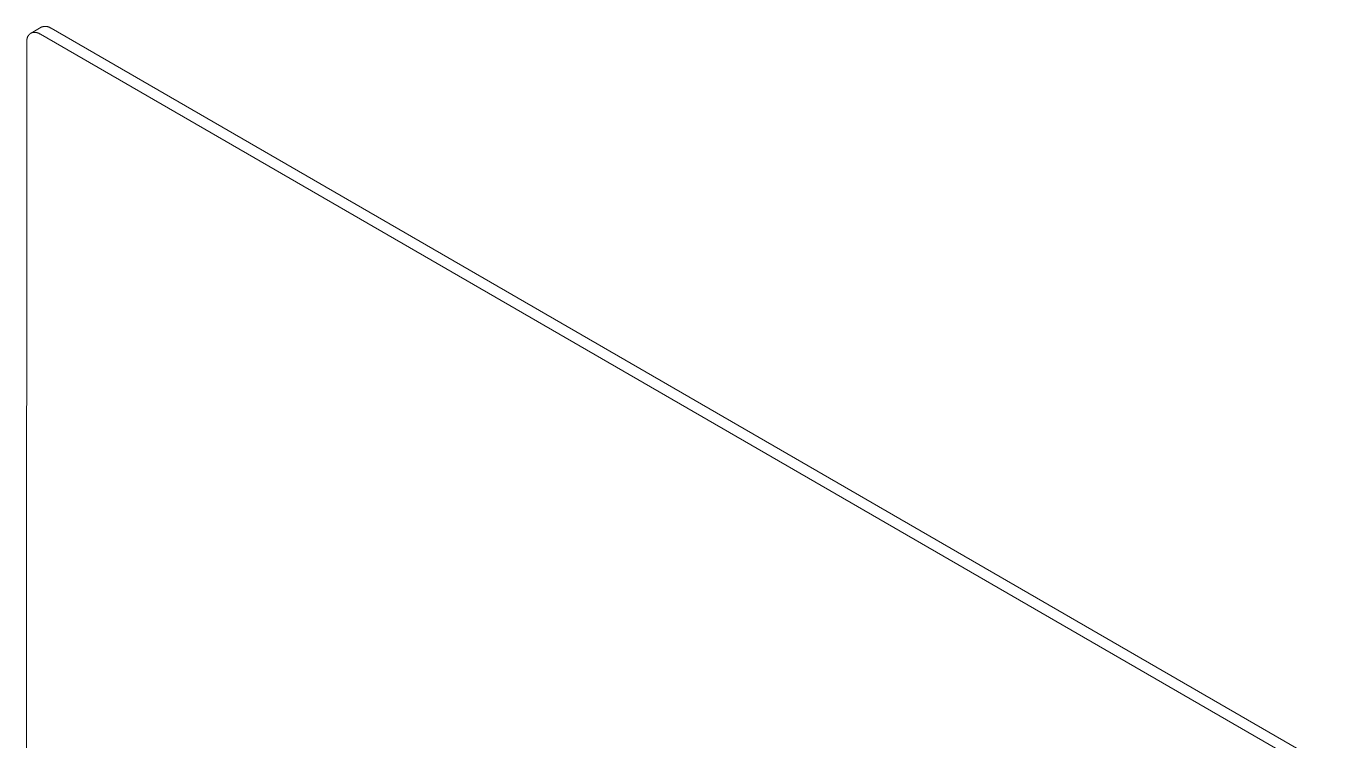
# Model space of a CAD drawing. Header units: millimetres. Extents: x -92 to 3826, y 8 to 2374.
# Drawn here: x 3554.9 to 3823, y 2228.8 to 2374 of the extents above; entities that cross this region are included whole.
import ezdxf

# ---------------------------------------------------------------- set-up
doc = ezdxf.new("R2010")
doc.units = ezdxf.units.MM
doc.layers.add('ZANO_R', color=7, linetype='Continuous', lineweight=0)

msp = doc.modelspace()

# ---------------------------------------------------------------- linework, layer by layer
at = {"layer": 'ZANO_R'}
for p, q in [((3555.47, 2372.32), (3555.49, 2372.34)), ((3555.49, 2372.34), (3555.51, 2372.37)), ((3555.51, 2372.37), (3555.53, 2372.39)), ((3555.53, 2372.39), (3555.55, 2372.41)), ((3555.55, 2372.41), (3555.57, 2372.43)), ((3555.57, 2372.43), (3555.6, 2372.45)), ((3555.6, 2372.45), (3555.62, 2372.47)), ((3555.62, 2372.47), (3555.64, 2372.49)), ((3555.64, 2372.49), (3555.66, 2372.51)), ((3555.66, 2372.51), (3555.69, 2372.53)), ((3555.69, 2372.53), (3555.71, 2372.55)), ((3555.71, 2372.55), (3555.74, 2372.57)), ((3555.74, 2372.57), (3555.76, 2372.58)), ((3555.76, 2372.58), (3555.79, 2372.6)), ((3555.79, 2372.6), (3555.81, 2372.62)), ((3555.81, 2372.62), (3555.84, 2372.63)), ((3555.84, 2372.63), (3555.86, 2372.65)), ((3555.86, 2372.65), (3555.89, 2372.66)), ((3555.89, 2372.66), (3557.96, 2373.86)), ((3555.89, 2372.66), (3555.92, 2372.67)), ((3555.92, 2372.67), (3555.94, 2372.69)), ((3555.94, 2372.69), (3555.97, 2372.7)), ((3555.97, 2372.7), (3556, 2372.71)), ((3556, 2372.71), (3556.03, 2372.72)), ((3556.03, 2372.72), (3556.05, 2372.73)), ((3556.05, 2372.73), (3556.08, 2372.74)), ((3556.08, 2372.74), (3556.11, 2372.75)), ((3556.11, 2372.75), (3556.14, 2372.76)), ((3556.14, 2372.76), (3556.17, 2372.77)), ((3556.17, 2372.77), (3556.2, 2372.78)), ((3556.2, 2372.78), (3556.23, 2372.78)), ((3556.23, 2372.78), (3556.26, 2372.79)), ((3556.26, 2372.79), (3556.29, 2372.79)), ((3556.29, 2372.79), (3556.32, 2372.8)), ((3556.32, 2372.8), (3556.35, 2372.8)), ((3556.35, 2372.8), (3556.38, 2372.81)), ((3556.38, 2372.81), (3556.41, 2372.81)), ((3556.41, 2372.81), (3556.44, 2372.81)), ((3556.44, 2372.81), (3556.48, 2372.82)), ((3556.48, 2372.82), (3556.51, 2372.82)), ((3556.51, 2372.82), (3556.54, 2372.82)), ((3556.54, 2372.82), (3556.57, 2372.82)), ((3556.57, 2372.82), (3556.6, 2372.82)), ((3556.6, 2372.82), (3556.63, 2372.82)), ((3556.63, 2372.82), (3556.67, 2372.82)), ((3556.67, 2372.82), (3556.73, 2372.81)), ((3556.73, 2372.81), (3556.8, 2372.8)), ((3556.8, 2372.8), (3556.86, 2372.8)), ((3556.86, 2372.8), (3556.93, 2372.78)), ((3556.93, 2372.78), (3556.99, 2372.77)), ((3556.99, 2372.77), (3557.06, 2372.76)), ((3557.06, 2372.76), (3557.13, 2372.74)), ((3557.13, 2372.74), (3557.19, 2372.72)), ((3557.19, 2372.72), (3557.26, 2372.7)), ((3557.26, 2372.7), (3557.32, 2372.68)), ((3557.32, 2372.68), (3557.39, 2372.65)), ((3557.39, 2372.65), (3557.45, 2372.62)), ((3557.45, 2372.62), (3557.52, 2372.6)), ((3557.52, 2372.6), (3557.58, 2372.57)), ((3557.58, 2372.57), (3557.65, 2372.54)), ((3557.65, 2372.54), (3557.71, 2372.5)), ((3557.71, 2372.5), (3557.77, 2372.47)), ((3557.77, 2372.47), (3557.84, 2372.43)), ((3557.84, 2372.43), (3820.88, 2220.56)), ((3557.96, 2373.86), (3558.02, 2373.88)), ((3558.02, 2373.88), (3558.09, 2373.91)), ((3558.09, 2373.91), (3558.15, 2373.93)), ((3558.15, 2373.93), (3558.22, 2373.95)), ((3558.22, 2373.95), (3558.29, 2373.97)), ((3558.29, 2373.97), (3558.36, 2373.99)), ((3558.36, 2373.99), (3558.43, 2374)), ((3558.43, 2374), (3558.5, 2374.01)), ((3558.5, 2374.01), (3558.57, 2374.02)), ((3558.57, 2374.02), (3558.64, 2374.03)), ((3558.64, 2374.03), (3558.71, 2374.03)), ((3558.71, 2374.03), (3558.78, 2374.03)), ((3558.78, 2374.03), (3558.85, 2374.03)), ((3558.85, 2374.03), (3558.92, 2374.03)), ((3558.92, 2374.03), (3558.99, 2374.02)), ((3558.99, 2374.02), (3559.05, 2374.02)), ((3559.05, 2374.02), (3559.12, 2374)), ((3559.12, 2374), (3559.19, 2373.99)), ((3559.19, 2373.99), (3559.26, 2373.98)), ((3559.26, 2373.98), (3559.33, 2373.96)), ((3559.33, 2373.96), (3559.4, 2373.94)), ((3559.4, 2373.94), (3559.46, 2373.92)), ((3559.46, 2373.92), (3559.53, 2373.89)), ((3559.53, 2373.89), (3559.59, 2373.86)), ((3559.59, 2373.86), (3559.66, 2373.84)), ((3559.66, 2373.84), (3559.72, 2373.8)), ((3559.72, 2373.8), (3559.78, 2373.77)), ((3559.78, 2373.77), (3559.84, 2373.74)), ((3559.84, 2373.74), (3559.9, 2373.7)), ((3559.9, 2373.7), (3559.96, 2373.66)), ((3559.96, 2373.66), (3823, 2221.79)), ((3554.94, 1991.01), (3555.01, 2370.8)), ((3555.01, 2371.02), (3555.02, 2371.09)), ((3555.01, 2370.94), (3555.01, 2371.02)), ((3555.01, 2370.87), (3555.01, 2370.94)), ((3555.01, 2370.8), (3555.01, 2370.87)), ((3555.02, 2371.09), (3555.03, 2371.16)), ((3555.03, 2371.23), (3555.04, 2371.3)), ((3555.03, 2371.16), (3555.03, 2371.23)), ((3555.04, 2371.3), (3555.06, 2371.37)), ((3555.06, 2371.37), (3555.07, 2371.44)), ((3555.07, 2371.44), (3555.08, 2371.5)), ((3555.08, 2371.5), (3555.1, 2371.57)), ((3555.1, 2371.57), (3555.12, 2371.64)), ((3555.12, 2371.64), (3555.14, 2371.7)), ((3555.14, 2371.7), (3555.16, 2371.76)), ((3555.16, 2371.76), (3555.18, 2371.83)), ((3555.18, 2371.83), (3555.21, 2371.89)), ((3555.21, 2371.89), (3555.23, 2371.95)), ((3555.23, 2371.95), (3555.26, 2372.01)), ((3555.26, 2372.01), (3555.28, 2372.03)), ((3555.28, 2372.03), (3555.29, 2372.06)), ((3555.29, 2372.06), (3555.31, 2372.09)), ((3555.31, 2372.09), (3555.32, 2372.12)), ((3555.32, 2372.12), (3555.34, 2372.14)), ((3555.34, 2372.14), (3555.36, 2372.17)), ((3555.36, 2372.17), (3555.38, 2372.2)), ((3555.38, 2372.2), (3555.39, 2372.22)), ((3555.39, 2372.22), (3555.41, 2372.25)), ((3555.41, 2372.25), (3555.43, 2372.27)), ((3555.43, 2372.27), (3555.45, 2372.3)), ((3555.45, 2372.3), (3555.47, 2372.32))]:
    msp.add_line(p, q, dxfattribs=at)

doc.saveas('drawing.dxf')
